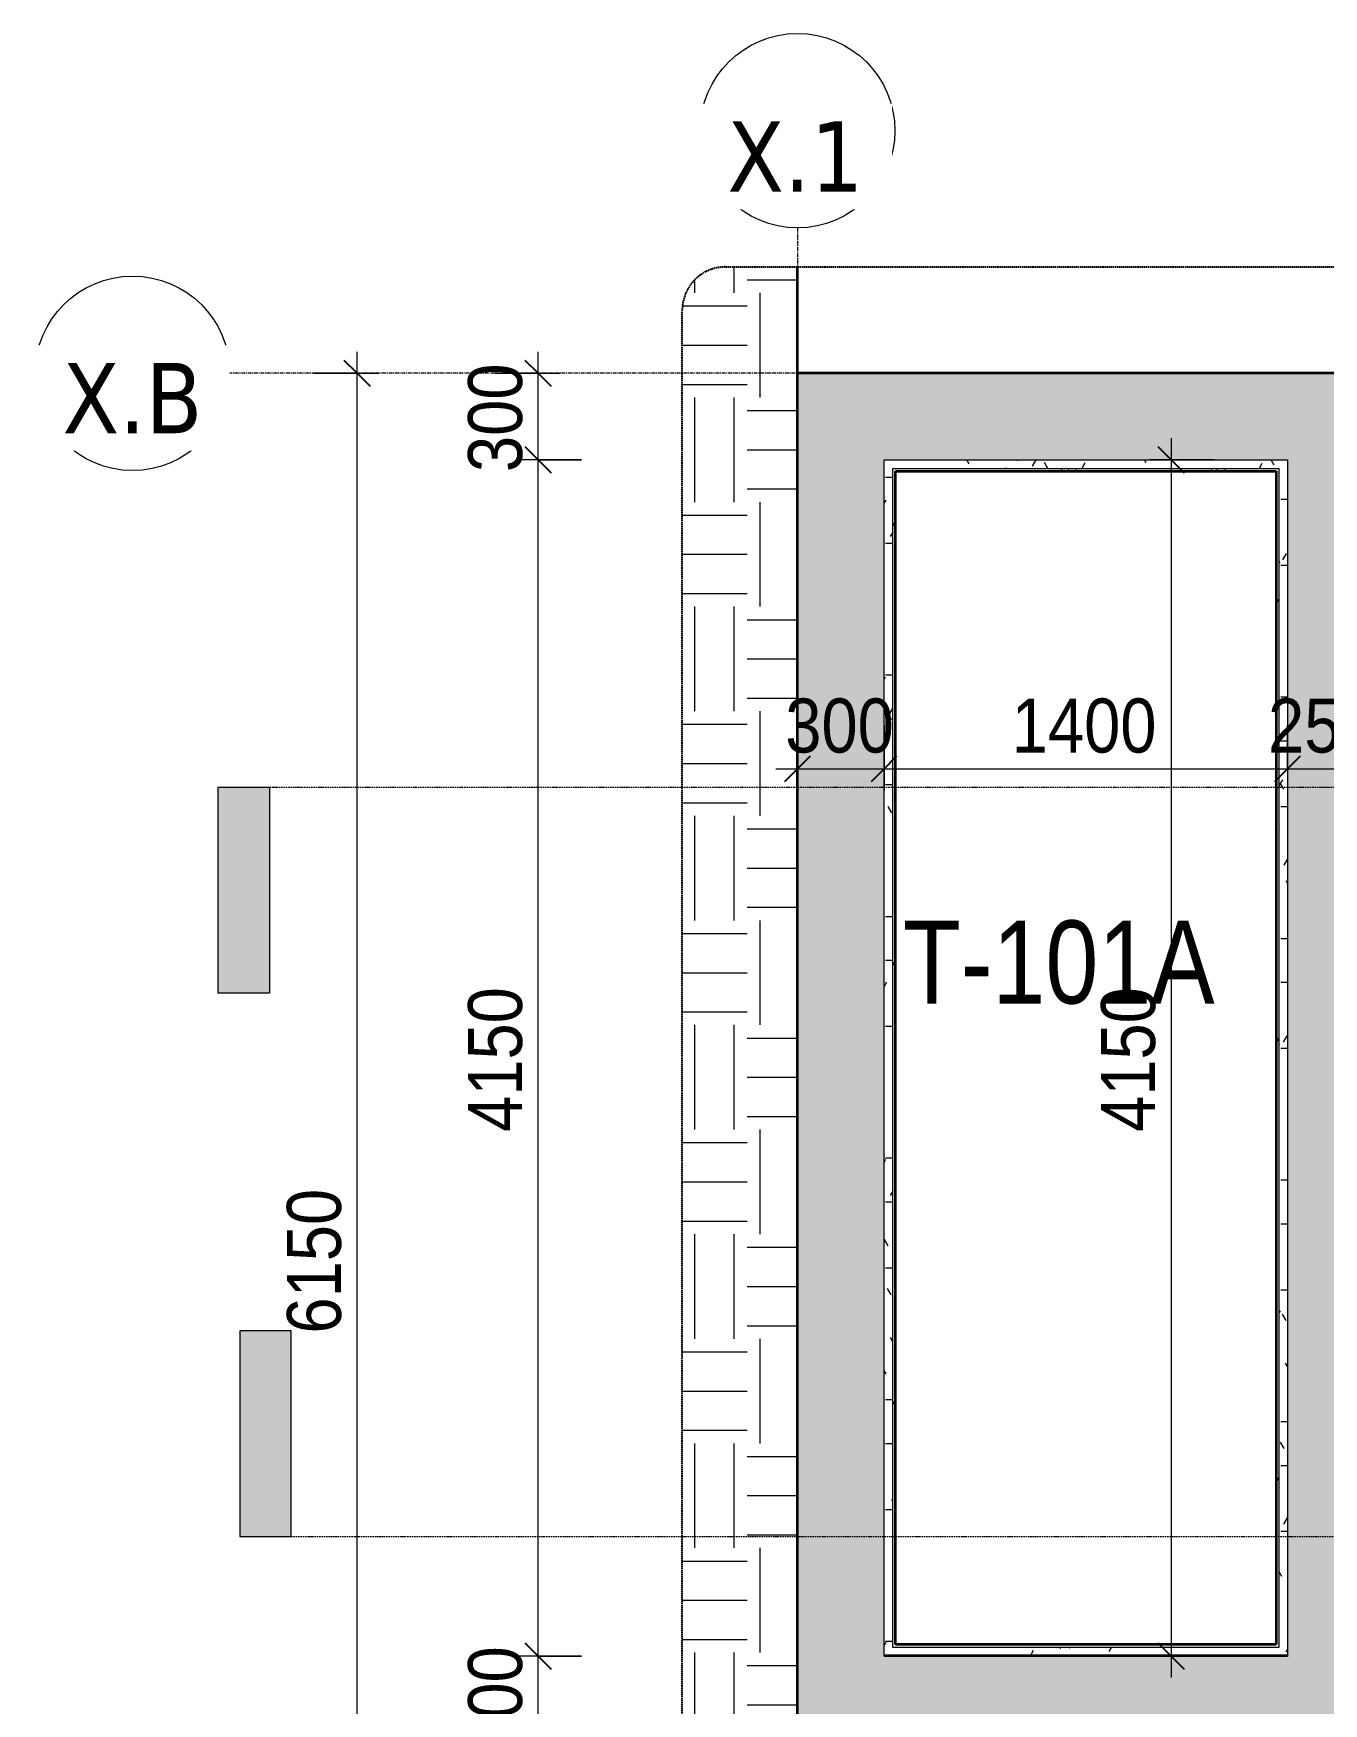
# Model space of a CAD drawing. Header units: millimetres. Extents: x 83532 to 228915, y -7302 to 22802.
# Drawn here: x 83532 to 88008, y 16471 to 22266 of the extents above; entities that cross this region are included whole.
import ezdxf

# ---------------------------------------------------------------- set-up
doc = ezdxf.new("R2010")
doc.units = ezdxf.units.MM
for name, pattern in [('Dash - Tight', [4.5, 3, -1.5]), ('Dash Dot 3_16_', [7.9375, 4.7625, -1.5875, 0, -1.5875]), ('Grid Line', [22.225, 12.7, -3.175, 3.175, -3.175]), ('Hidden', [7.14375, 4.7625, -2.38125])]:
    doc.linetypes.add(name, pattern=pattern)
for name, color, linetype, lineweight in [('0-1', 7, 'Continuous', 5), ('A-ANNO-DIMS', 211, 'Continuous', 9), ('A-ANNO-DIMS-75', 211, 'Continuous', 9), ('A-DETL-GENF-1', 9, 'Continuous', 18), ('A-DETL-GENF-2', 92, 'Dash - Tight', 18), ('A-DETL-GENF-3', 92, 'Hidden', 25), ('A-DETL-MEDM', 33, 'Continuous', 35), ('A-DETL-THIN', 151, 'Continuous', 18), ('A-WALL', 113, 'Continuous', 18), ('A-WALL-PATT-1', 111, 'Continuous', 18), ('G-ANNO-SYMB', 111, 'Continuous', 9), ('G-ANNO-SYMB-1', 111, 'Dash Dot 3_16_', 18), ('G-IMPT-1', 7, 'Continuous', 18), ('I-WALL-1', 2, 'Continuous', 35), ('L-SITE-WALL-1', 31, 'Continuous', 35), ('M-EQPM', 50, 'Continuous', 18), ('S-GRID-1', 1, 'Grid Line', 9), ('S-GRID-IDEN', 1, 'Continuous', 9)]:
    doc.layers.add(name, color=color, linetype=linetype, lineweight=lineweight)
doc.styles.add('Tahoma_B', font='tahomabd.ttf', dxfattribs={"height": 243.75})
doc.styles.add('UTM Avo', font='', dxfattribs={"width": 0.9, "height": 187.5})
doc.styles.add('VNI-Helve-Condense', font='', dxfattribs={"height": 288})
doc.styles.get('UTM Avo').set_extended_font_data('UTM Avo')
doc.styles.get('VNI-Helve-Condense').set_extended_font_data('VNI-Helve-Condense')
doc.dimstyles.new('1_Dim_chi_tiet_2_5', dxfattribs={"dimscale": 304.8, "dimtxt": 187.368928, "dimasz": 0.295276, "dimexe": 0.246063, "dimexo": 0.0625, "dimgap": 0.024606, "dimtad": 1, "dimdec": 0, "dimrnd": 5, "dimzin": 0, "dimdsep": 46, "dimtxsty": 'UTM Avo', "dimblk1": 'OBLIQUE', "dimblk2": 'OBLIQUE', "dimsah": 1, "dimcen": 0.09, "dimdle": 0.246063, "dimazin": 0, "dimtfac": 1, "dimtdec": 4, "dimtix": 1, "dimtmove": 0, "dimatfit": 3, "dimfxl": 0.492126, "dimfxlon": 1, "dimtvp": 1, "dimtolj": 1, "dimtzin": 0, "dimarcsym": 2})
pattern_1 = [(0, (0, 0), (304.8, 76.2), [25.146, -203.454, 25.146, -203.454, -1219.2]), (0, (0, 0), (304.8, 76.2), [-457.2, 25.146, -432.054, 25.146, -203.454, -533.4]), (0, (0, 0), (304.8, 76.2), [-1143, 25.146, -127.254, 25.146, -355.854]), (120, (114.3, 38.1), (-218.391136, 225.86454), [25.146, -203.454, 25.146, -203.454, -1219.2]), (120, (114.3, 38.1), (-218.391136, 225.86454), [-457.2, 25.146, -432.054, 25.146, -203.454, -533.4]), (120, (114.3, 38.1), (-218.391136, 225.86454), [-1143, 25.146, -127.254, 25.146, -355.854]), (240, (152.4, 190.5), (-86.408864, -302.06454), [25.146, -203.454, 25.146, -203.454, -1219.2]), (240, (152.4, 190.5), (-86.408864, -302.06454), [-457.2, 25.146, -432.054, 25.146, -203.454, -533.4]), (240, (152.4, 190.5), (-86.408864, -302.06454), [-1143, 25.146, -127.254, 25.146, -355.854])]
pattern_2 = [(63.435, (1790.26, 104.33), (-0.0014, 1524.001), [532.463, -2875.304]), (63.435, (266.26, 104.33), (-0.0014, 1524.001), [532.463, -2875.304]), (63.435, (2519.8, 398.8), (-0.0014, 1524.001), [532.463, -2875.304]), (63.435, (995.8, 398.8), (-0.0014, 1524.001), [532.463, -2875.304]), (63.435, (2409.4, 294.83), (-0.0014, 1524.001), [532.463, -2875.304]), (63.435, (885.4, 294.83), (-0.0014, 1524.001), [532.463, -2875.304]), (63.435, (2296.8, 890.1), (-0.0014, 1524.001), [258.802, -3148.965]), (63.435, (772.8, 890.1), (-0.0014, 1524.001), [258.802, -3148.965]), (63.435, (2223.2, 797.95), (-0.0014, 1524.001), [532.463, -2875.304]), (63.435, (699.2, 797.95), (-0.0014, 1524.001), [532.463, -2875.304]), (63.435, (2236.2, 864.1), (-0.0014, 1524.001), [532.463, -2875.304]), (63.435, (712.2, 864.1), (-0.0014, 1524.001), [532.463, -2875.304]), (63.435, (1621.35, 573.94), (-0.0014, 1524.001), [532.463, -2875.304]), (63.435, (97.35, 573.94), (-0.0014, 1524.001), [532.463, -2875.304]), (63.435, (1634.34, 651.9), (-0.0014, 1524.001), [532.463, -2875.304]), (63.435, (110.34, 651.9), (-0.0014, 1524.001), [532.463, -2875.304]), (63.435, (1637.84, 708.1), (-0.0014, 1524.001), [532.463, -2875.304]), (63.435, (113.84, 708.1), (-0.0014, 1524.001), [532.463, -2875.304])]

# ---------------------------------------------------------------- blocks, each defined once
blk = doc.blocks.new('NCV_TKTC_KET CAU_rvt-1-TKCS_BỂ XLNT - MẶT BẰNG ĐÁY BỂ')
at = {"layer": 'A-WALL-PATT-1'}
blk.add_hatch(color=256, dxfattribs=at).paths.add_polyline_path([(87882.6, 16636.3), (87882.6, 16636.9), (87879.6, 16636.3)])
at = {"layer": 'L-SITE-WALL-1'}
blk.add_line((87882.6, 16636.9), (86482.6, 16636.9), dxfattribs=at)
blk = doc.blocks.new('TKTC_BE NGAM TANG HAM_260130 - TKTC_XREF_260130_MB BE NGAM TANG HAM_dwg-4017279-TKCS_BỂ XLNT - MẶT BẰNG ĐÁY BỂ')
at = {"layer": 'G-IMPT-1', "insert": (-116063.1, -145583.6), "char_height": 288, "width": 1357.609, "attachment_point": 2, "line_spacing_factor": 1.081022, "style": 'VNI-Helve-Condense'}
blk.add_mtext('T-101A', dxfattribs=at)
blk = doc.blocks.new('TKTC_BE NGAM TANG HAM_260130 - TKTC_BE NGAM TANG HAM_260130-2131746-TKCS_BỂ XLNT - MẶT BẰNG ĐÁY BỂ')
blk.add_blockref('TKTC_BE NGAM TANG HAM_260130 - TKTC_XREF_260130_MB BE NGAM TANG HAM_dwg-4017279-TKCS_BỂ XLNT - MẶT BẰNG ĐÁY BỂ', (169499.1, 147535))
blk = doc.blocks.new('BORDER VIEW - BORDER VIEW-3417079-TKCS_BỂ XLNT - MẶT BẰNG ĐÁY BỂ')
at = {"layer": 'A-DETL-GENF-3'}
for p, q in [((150, 6819), (15844.7, 6819)), ((0, 150), (0, 6669))]:
    blk.add_line(p, q, dxfattribs=at)
blk.add_arc((150, 6669), 150, 90, 180, dxfattribs=at)
blk = doc.blocks.new('Section - 3_32_ x 3_8_-4701953-TKCS_BỂ XLNT - MẶT BẰNG ĐÁY BỂ')
at = {"layer": 'G-ANNO-SYMB'}
blk.add_hatch(color=256, dxfattribs=at).paths.add_polyline_path([(0, 9.525), (0, 0), (-2.38125, 0), (-2.38125, 9.525)])
for p, q in [((0, 9.525), (-2.38125, 9.525)), ((-2.38125, 9.525), (-2.38125, 0)), ((0, 0), (0, 9.525)), ((-2.38125, 0), (0, 0))]:
    blk.add_line(p, q, dxfattribs=at)
blk = doc.blocks.new('Grid - M_Grid Head - Circle-353313-TKCS_BỂ XLNT - MẶT BẰNG ĐÁY BỂ')
at = {"layer": 'S-GRID-IDEN'}
blk.add_circle((0, 0), 4.5, dxfattribs=at)
blk = doc.blocks.new('DIMBLOCK10-TKCS_BỂ XLNT - MẶT BẰNG ĐÁY BỂ')
at = {"layer": 'A-ANNO-DIMS-75'}
for p, q in [((86182.6, 19865), (86182.6, 19640)), ((86182.6, 19715), (86182.6, 19865)), ((86482.6, 19865), (86482.6, 19640)), ((86482.6, 19715), (86482.6, 19865)), ((86107.6, 19715), (86482.6, 19715))]:
    blk.add_line(p, q, dxfattribs=at)
at = {"layer": 'A-ANNO-DIMS-75', "lineweight": 25}
for p, q in [((86182.6, 19715), (86137.6, 19670)), ((86182.6, 19715), (86227.6, 19760)), ((86482.6, 19715), (86437.6, 19670)), ((86482.6, 19715), (86527.6, 19760))]:
    blk.add_line(p, q, dxfattribs=at)
at = {"layer": 'A-ANNO-DIMS-75', "color": 0, "insert": (86140, 19958.6), "char_height": 187.5, "width": 462.177, "attachment_point": 1, "line_spacing_factor": 1.110334, "style": 'UTM Avo'}
blk.add_mtext('300', dxfattribs=at)
blk = doc.blocks.new('_Oblique')
at = {"color": 0, "linetype": 'ByBlock', "lineweight": -2}
blk.add_line((-0.5, -0.5), (0.5, 0.5), dxfattribs=at)
blk = doc.blocks.new('DIMBLOCK11-TKCS_BỂ XLNT - MẶT BẰNG ĐÁY BỂ')
at = {"layer": 'A-ANNO-DIMS-75'}
for p, q in [((86482.6, 19865), (86482.6, 19640)), ((86482.6, 19715), (86482.6, 19865)), ((87882.6, 19865), (87882.6, 19640)), ((87882.6, 19715), (87882.6, 19865)), ((86482.6, 19715), (87882.6, 19715))]:
    blk.add_line(p, q, dxfattribs=at)
at = {"layer": 'A-ANNO-DIMS-75', "lineweight": 25}
for p, q in [((86482.6, 19715), (86437.6, 19670)), ((86482.6, 19715), (86527.6, 19760)), ((87882.6, 19715), (87837.6, 19670)), ((87882.6, 19715), (87927.6, 19760))]:
    blk.add_line(p, q, dxfattribs=at)
at = {"layer": 'A-ANNO-DIMS-75', "color": 0, "insert": (86925.8, 19958.6), "char_height": 187.5, "width": 616.236, "attachment_point": 1, "line_spacing_factor": 1.110334, "style": 'UTM Avo'}
blk.add_mtext('1400', dxfattribs=at)
blk = doc.blocks.new('DIMBLOCK12-TKCS_BỂ XLNT - MẶT BẰNG ĐÁY BỂ')
at = {"layer": 'A-ANNO-DIMS-75'}
for p, q in [((87882.6, 19865), (87882.6, 19640)), ((87882.6, 19715), (87882.6, 19865)), ((88132.6, 19865), (88132.6, 19640)), ((88132.6, 19715), (88132.6, 19865)), ((87882.6, 19715), (88132.6, 19715))]:
    blk.add_line(p, q, dxfattribs=at)
at = {"layer": 'A-ANNO-DIMS-75', "lineweight": 25}
for p, q in [((87882.6, 19715), (87837.6, 19670)), ((87882.6, 19715), (87927.6, 19760)), ((88132.6, 19715), (88087.6, 19670)), ((88132.6, 19715), (88177.6, 19760))]:
    blk.add_line(p, q, dxfattribs=at)
at = {"layer": 'A-ANNO-DIMS-75', "color": 0, "insert": (87815, 19958.6), "char_height": 187.5, "width": 462.177, "attachment_point": 1, "line_spacing_factor": 1.110334, "style": 'UTM Avo'}
blk.add_mtext('250', dxfattribs=at)
blk = doc.blocks.new('DIMBLOCK36-TKCS_BỂ XLNT - MẶT BẰNG ĐÁY BỂ')
at = {"layer": 'A-ANNO-DIMS-75'}
for p, q in [((85433, 16636.3), (85208, 16636.3)), ((85283, 16336.3), (85283, 16636.3)), ((85283, 16636.3), (85433, 16636.3)), ((85433, 16336.3), (85208, 16336.3)), ((85283, 16336.3), (85433, 16336.3))]:
    blk.add_line(p, q, dxfattribs=at)
at = {"layer": 'A-ANNO-DIMS-75', "lineweight": 25}
for p, q in [((85283, 16636.3), (85238, 16681.3)), ((85283, 16636.3), (85328, 16591.3)), ((85283, 16336.3), (85238, 16381.3)), ((85283, 16336.3), (85328, 16291.3))]:
    blk.add_line(p, q, dxfattribs=at)
at = {"layer": 'A-ANNO-DIMS-75', "color": 0, "insert": (85039.4, 16293.7), "char_height": 187.5, "width": 462.177, "attachment_point": 1, "rotation": 90, "line_spacing_factor": 1.110334, "style": 'UTM Avo'}
blk.add_mtext('300', dxfattribs=at)
blk = doc.blocks.new('DIMBLOCK37-TKCS_BỂ XLNT - MẶT BẰNG ĐÁY BỂ')
at = {"layer": 'A-ANNO-DIMS-75', "lineweight": 25}
for p, q in [((85283, 20786.9), (85238, 20831.9)), ((85283, 20786.9), (85328, 20741.9)), ((85283, 16636.3), (85238, 16681.3)), ((85283, 16636.3), (85328, 16591.3))]:
    blk.add_line(p, q, dxfattribs=at)
at = {"layer": 'A-ANNO-DIMS-75'}
for p, q in [((85433, 20786.9), (85208, 20786.9)), ((85283, 16636.3), (85283, 20786.9)), ((85283, 20786.9), (85433, 20786.9)), ((85433, 16636.3), (85208, 16636.3)), ((85283, 16636.3), (85433, 16636.3))]:
    blk.add_line(p, q, dxfattribs=at)
at = {"layer": 'A-ANNO-DIMS-75', "color": 0, "insert": (85039.4, 18454.9), "char_height": 187.5, "width": 616.236, "attachment_point": 1, "rotation": 90, "line_spacing_factor": 1.110334, "style": 'UTM Avo'}
blk.add_mtext('4150', dxfattribs=at)
blk = doc.blocks.new('DIMBLOCK38-TKCS_BỂ XLNT - MẶT BẰNG ĐÁY BỂ')
at = {"layer": 'A-ANNO-DIMS-75'}
for p, q in [((85283, 20786.9), (85283, 21161.9)), ((85133, 21086.9), (85358, 21086.9)), ((85283, 21086.9), (85133, 21086.9)), ((85433, 20786.9), (85208, 20786.9)), ((85283, 20786.9), (85433, 20786.9))]:
    blk.add_line(p, q, dxfattribs=at)
at = {"layer": 'A-ANNO-DIMS-75', "lineweight": 25}
for p, q in [((85283, 21086.9), (85238, 21131.9)), ((85283, 21086.9), (85328, 21041.9)), ((85283, 20786.9), (85238, 20831.9)), ((85283, 20786.9), (85328, 20741.9))]:
    blk.add_line(p, q, dxfattribs=at)
at = {"layer": 'A-ANNO-DIMS-75', "color": 0, "insert": (85039.4, 20744.4), "char_height": 187.5, "width": 462.177, "attachment_point": 1, "rotation": 90, "line_spacing_factor": 1.110334, "style": 'UTM Avo'}
blk.add_mtext('300', dxfattribs=at)
blk = doc.blocks.new('DIMBLOCK39-TKCS_BỂ XLNT - MẶT BẰNG ĐÁY BỂ')
at = {"layer": 'A-ANNO-DIMS-75'}
for p, q in [((84654.7, 14861.9), (84654.7, 21161.9)), ((84504.7, 21086.9), (84729.7, 21086.9)), ((84654.7, 21086.9), (84504.7, 21086.9)), ((84504.7, 14936.9), (84729.7, 14936.9)), ((84654.7, 14936.9), (84504.7, 14936.9))]:
    blk.add_line(p, q, dxfattribs=at)
at = {"layer": 'A-ANNO-DIMS-75', "lineweight": 25}
for p, q in [((84654.7, 21086.9), (84609.7, 21131.9)), ((84654.7, 21086.9), (84699.7, 21041.9)), ((84654.7, 14936.9), (84609.7, 14981.9)), ((84654.7, 14936.9), (84699.7, 14891.9))]:
    blk.add_line(p, q, dxfattribs=at)
at = {"layer": 'A-ANNO-DIMS-75', "color": 0, "insert": (84411.1, 17755.2), "char_height": 187.5, "width": 616.236, "attachment_point": 1, "rotation": 90, "line_spacing_factor": 1.110334, "style": 'UTM Avo'}
blk.add_mtext('6150', dxfattribs=at)
blk = doc.blocks.new('DIMBLOCK52-TKCS_BỂ XLNT - MẶT BẰNG ĐÁY BỂ')
at = {"layer": 'A-ANNO-DIMS-75'}
for p, q in [((87479.1, 20861.9), (87479.1, 16561.3)), ((87629.1, 20786.9), (87404.1, 20786.9)), ((87479.1, 20786.9), (87629.1, 20786.9)), ((87629.1, 16636.3), (87404.1, 16636.3)), ((87479.1, 16636.3), (87629.1, 16636.3))]:
    blk.add_line(p, q, dxfattribs=at)
at = {"layer": 'A-ANNO-DIMS-75', "lineweight": 25}
for p, q in [((87479.1, 20786.9), (87434.1, 20831.9)), ((87479.1, 20786.9), (87524.1, 20741.9)), ((87479.1, 16636.3), (87434.1, 16681.3)), ((87479.1, 16636.3), (87524.1, 16591.3))]:
    blk.add_line(p, q, dxfattribs=at)
at = {"layer": 'A-ANNO-DIMS-75', "color": 0, "insert": (87235.5, 18454.9), "char_height": 187.5, "width": 616.236, "attachment_point": 1, "rotation": 90, "line_spacing_factor": 1.110334, "style": 'UTM Avo'}
blk.add_mtext('4150', dxfattribs=at)

msp = doc.modelspace()

# ---------------------------------------------------------------- hatches: boundary and pattern name
at = {"layer": 'A-DETL-GENF-1'}
h = msp.add_hatch(dxfattribs=at)
h.set_pattern_fill('FP_4', color=256, style=0, pattern_type=2)
h.set_pattern_definition([(0, (0, 0), (362.902, 362.902), [362.902, -362.902]), (0, (0, 136.1), (362.902, 362.902), [362.902, -362.902]), (0, (0, 272.18), (362.902, 362.902), [362.902, -362.902]), (90, (45.36, 317.54), (-362.902, 362.902), [362.902, -362.902]), (90, (181.45, 317.54), (-362.902, 362.902), [362.902, -362.902]), (90, (317.54, 317.54), (-362.902, 362.902), [362.902, -362.902])])
h.paths.add_polyline_path([(93867.2, 14636.9), (101627.3, 14636.9), (101666.1, 14642), (101702.3, 14657), (101733.4, 14680.9), (101757.2, 14711.9), (101772.2, 14748.1), (101777.3, 14786.9), (101777.3, 21306), (101772.2, 21344.8), (101757.2, 21381), (101733.4, 21412), (101702.3, 21435.9), (101666.1, 21450.9), (101627.3, 21456), (101332.6, 21456), (101332.6, 14936.9), (86182.6, 14936.9), (86182.6, 21456), (85932.6, 21456), (85893.7, 21450.9), (85857.6, 21435.9), (85826.5, 21412), (85802.7, 21381), (85787.7, 21344.8), (85782.6, 21306), (85782.6, 14786.9), (85787.7, 14748.1), (85802.7, 14711.9), (85826.5, 14680.9), (85857.6, 14657), (85893.7, 14642), (85932.6, 14636.9), (91764.1, 14636.9)])
h = msp.add_hatch(dxfattribs=at)
h.set_pattern_fill('FP_3', color=256, style=0, pattern_type=2)
h.set_pattern_definition([(50, (0, 0), (546.5526, -47.8174), [57.15, -628.65]), (355, (0, 0), (-105.7283, 573.17), [45.72, -502.92]), (100.451, (45.55, -4), (440.8275, 525.35), [48.57, -534.27]), (46.184, (0, 152.4), (813.2367, -126.1284), [85.725, -942.975]), (96.636, (67.8, 141.9), (712.2074, 742.2826), [72.855, -801.405]), (351.184, (0, 152.4), (712.215, 742.276), [68.58, -754.38]), (21, (76.2, 114.3), (454.8433, -306.796), [57.15, -628.65]), (326, (76.2, 114.3), (185.4063, 552.5638), [45.72, -502.92]), (71.451, (114.1, 88.73), (640.2512, 245.764), [48.57, -534.27]), (37.5, (0, 0), (9.26637, 253.66504), [5.029, -491.795, 5.029, -505.511, -504.825]), (37.5, (0, 0), (9.26637, 253.66504), [-1007.364, 5.029, -499.796]), (7.5, (0, 0), (200.45944, 300.5414), [5.029, -286.055, 5.029, -480.365, -192.405]), (7.5, (0, 0), (200.45944, 300.5414), [-776.478, 5.029, -187.376]), (327.5, (-169.93, 0), (406.77284, -17.18643), [5.029, -185.471, 5.029, -589.331, -788.67]), (327.5, (-169.93, 0), (406.77284, -17.18643), [-784.86, 5.029, -783.641]), (317.5, (-246.13, 0), (444.3881, 76.2803), [5.029, -242.621, 5.029, -389.687, -560.07]), (317.5, (-246.13, 0), (444.3881, 76.2803), [-642.366, 5.029, -555.041]), (45, (0, 0), (-188.5854, 188.5854), []), (45, (0, 285.75), (-188.5854, 188.5854), [])])
h.paths.add_polyline_path([(89660.9, 14936.9), (101332.6, 14936.9), (101332.6, 21087.2), (86182.6, 21087.2), (86182.6, 14936.9), (87557.8, 14936.9)])
h.paths.add_polyline_path([(89660.9, 15236.9), (86482.6, 15236.9), (86482.6, 16336.3), (90582.6, 16336.3), (90582.6, 15236.9)])
h.paths.add_polyline_path([(94767.6, 15236.9), (94767.6, 20787.2), (97782.6, 20787.2), (97782.6, 15236.9), (95970.4, 15236.9)])
h.paths.add_polyline_path([(90882.6, 15236.9), (90882.6, 20787.2), (92582.6, 20787.2), (92582.6, 15236.9), (91764.1, 15236.9)])
h.paths.add_polyline_path([(92832.6, 15236.9), (92832.6, 20787.2), (94517.6, 20787.2), (94517.6, 15236.9), (93867.2, 15236.9)])
h.paths.add_polyline_path([(98032.6, 15236.9), (98032.6, 17536.9), (99582.6, 17536.9), (99582.6, 15236.9), (98073.5, 15236.9)])
h.paths.add_polyline_path([(99832.6, 15236.9), (99832.6, 17536.9), (101032.6, 17536.9), (101032.6, 15236.9), (100176.6, 15236.9)])
h.paths.add_polyline_path([(89232.6, 16636.3), (88132.6, 16636.3), (88132.6, 19036.9), (89232.6, 19036.9), (89232.6, 17845)])
h.paths.add_polyline_path([(87882.6, 16636.3), (86482.6, 16636.3), (86482.6, 20786.9), (87882.6, 20786.9), (87882.6, 17845)])
h.paths.add_polyline_path([(90582.6, 16636.3), (89482.6, 16636.3), (89482.6, 19036.9), (90582.6, 19036.9), (90582.6, 17845)])
h.paths.add_polyline_path([(98073.5, 17786.9), (98032.6, 17786.9), (98032.6, 20787.2), (101032.6, 20787.2), (101032.6, 17786.9), (100176.6, 17786.9)])
h.paths.add_polyline_path([(90582.6, 19286.9), (88132.6, 19286.9), (88132.6, 20786.9), (90582.6, 20786.9), (90582.6, 19720.1)])
at = {"layer": 'A-WALL-PATT-1'}
h = msp.add_hatch(dxfattribs=at)
h.set_pattern_fill('FP_1', color=256, style=0, pattern_type=2)
h.set_pattern_definition(pattern_1)
h.paths.add_polyline_path([(86482.6, 16636.3), (86512.6, 16636.3), (86512.6, 20786.9), (86482.6, 20786.9), (86482.6, 17845)])
h = msp.add_hatch(dxfattribs=at)
h.set_pattern_fill('FP_1', color=256, style=0, pattern_type=2)
h.set_pattern_definition(pattern_1)
h.paths.add_polyline_path([(87852.6, 20756.9), (87852.6, 20786.9), (86512.6, 20786.9), (86512.6, 20756.9), (87842.6, 20756.9)])
h = msp.add_hatch(dxfattribs=at)
h.set_pattern_fill('FP_2', color=256, style=0, pattern_type=2)
h.set_pattern_definition(pattern_2)
h.paths.add_polyline_path([(86512.6, 16666.3), (86522.6, 16666.3), (86522.6, 20756.9), (86512.6, 20756.9), (86512.6, 17845)])
h = msp.add_hatch(dxfattribs=at)
h.set_pattern_fill('FP_2', color=256, style=0, pattern_type=2)
h.set_pattern_definition(pattern_2)
h.paths.add_polyline_path([(87842.6, 20746.9), (87842.6, 20756.9), (86522.6, 20756.9), (86522.6, 20746.9), (87557.8, 20746.9)])
h = msp.add_hatch(dxfattribs=at)
h.set_pattern_fill('FP_2', color=256, style=0, pattern_type=2)
h.set_pattern_definition(pattern_2)
h.paths.add_polyline_path([(87842.6, 16676.3), (87852.6, 16676.3), (87852.6, 20756.9), (87842.6, 20756.9), (87842.6, 17845)])
h = msp.add_hatch(dxfattribs=at)
h.set_pattern_fill('FP_1', color=256, style=0, pattern_type=2)
h.set_pattern_definition(pattern_1)
h.paths.add_polyline_path([(87882.6, 16666.3), (87882.6, 20786.9), (87852.6, 20786.9), (87852.6, 16666.3)])
h = msp.add_hatch(dxfattribs=at)
h.set_pattern_fill('FP_1', color=256, style=0, pattern_type=2)
h.set_pattern_definition(pattern_1)
h.paths.add_polyline_path([(87882.6, 16636.3), (87882.6, 16666.3), (86512.6, 16666.3), (86512.6, 16636.3), (87557.8, 16636.3)])

# ---------------------------------------------------------------- linework, layer by layer
at = {"layer": 'A-DETL-MEDM'}
for p, q in [((86182.6, 14936.9), (86182.6, 21456)), ((101332.6, 21087.2), (86182.6, 21087.2))]:
    msp.add_line(p, q, dxfattribs=at)
at = {"layer": 'A-DETL-THIN'}
for p, q in [((86482.6, 20786.9), (87882.6, 20786.9)), ((86482.6, 16636.3), (86482.6, 20786.9)), ((87882.6, 20786.9), (87882.6, 16636.3)), ((87882.6, 16636.3), (86482.6, 16636.3))]:
    msp.add_line(p, q, dxfattribs=at)
at = {"layer": 'A-WALL'}
for p, q in [((86512.6, 16666.3), (86512.6, 20756.9)), ((86512.6, 20756.9), (87852.6, 20756.9)), ((87852.6, 20756.9), (87852.6, 16666.3)), ((87852.6, 16666.3), (86512.6, 16666.3))]:
    msp.add_line(p, q, dxfattribs=at)
at = {"layer": 'G-ANNO-SYMB-1'}
for p, q in [((84350.7, 19650.7), (103760.2, 19650.7)), ((84426.2, 17050.7), (103655.5, 17050.7))]:
    msp.add_line(p, q, dxfattribs=at)
at = {"layer": 'I-WALL-1'}
for p, q in [((86522.6, 16676.3), (86522.6, 20746.9)), ((86522.6, 20746.9), (87842.6, 20746.9)), ((87842.6, 20746.9), (87842.6, 16676.3)), ((87842.6, 16676.3), (86522.6, 16676.3))]:
    msp.add_line(p, q, dxfattribs=at)
at = {"layer": 'S-GRID-1'}
for p, q in [((86182.6, 21591.3), (86182.6, 19716.3)), ((101464.9, 21086.9), (86088.1, 21086.9)), ((86182.6, 19716.3), (86182.6, 15188.3))]:
    msp.add_line(p, q, dxfattribs=at)

# ---------------------------------------------------------------- block references
at = {"layer": '0-1'}
msp.add_blockref('NCV_TKTC_KET CAU_rvt-1-TKCS_BỂ XLNT - MẶT BẰNG ĐÁY BỂ', (0, 0), dxfattribs=at)
at = {"layer": 'A-DETL-GENF-2'}
msp.add_blockref('BORDER VIEW - BORDER VIEW-3417079-TKCS_BỂ XLNT - MẶT BẰNG ĐÁY BỂ', (85782.6, 14636.9), dxfattribs=at)
at = {"layer": 'G-ANNO-SYMB', "extrusion": (0, 0, -1), "xscale": 74.99999999999996, "yscale": 74.99999999999996, "zscale": 74.99999999999996, "rotation": 180}
msp.add_blockref('Section - 3_32_ x 3_8_-4701953-TKCS_BỂ XLNT - MẶT BẰNG ĐÁY BỂ', (-84350.7, 19650.7), dxfattribs=at)
at = {"layer": 'G-ANNO-SYMB', "xscale": 74.99999999999996, "yscale": 74.99999999999996, "zscale": 74.99999999999996}
msp.add_blockref('Section - 3_32_ x 3_8_-4701953-TKCS_BỂ XLNT - MẶT BẰNG ĐÁY BỂ', (84426.2, 17050.7), dxfattribs=at)
at = {"layer": 'M-EQPM'}
msp.add_blockref('TKTC_BE NGAM TANG HAM_260130 - TKTC_BE NGAM TANG HAM_260130-2131746-TKCS_BỂ XLNT - MẶT BẰNG ĐÁY BỂ', (33652.6, 17236.9), dxfattribs=at)
at = {"layer": 'S-GRID-IDEN', "xscale": 74.99999999999996, "yscale": 74.99999999999996, "zscale": 74.99999999999996}
for p, rotation in [((86182.6, 21928.8), 180), ((83875.6, 21086.9), 89.99999999999982)]:
    msp.add_blockref('Grid - M_Grid Head - Circle-353313-TKCS_BỂ XLNT - MẶT BẰNG ĐÁY BỂ', p, dxfattribs=dict(at, rotation=rotation))

# ---------------------------------------------------------------- dimensions: what is measured, and where the dimension line sits
at = {"layer": 'A-ANNO-DIMS'}
for base, p1, p2, override, picture, middle in [((84654.7, 21086.9), (84504.7, 14936.9), (84504.7, 21086.9), {"dimpost": '<>', "dimfxl": 6150}, 'DIMBLOCK39-TKCS_BỂ XLNT - MẶT BẰNG ĐÁY BỂ', (84550.1, 18011.9)), ((85283, 21086.9), (85433, 20786.9), (85133, 21086.9), {"dimpost": '<>', "dimfxl": 424.264069}, 'DIMBLOCK38-TKCS_BỂ XLNT - MẶT BẰNG ĐÁY BỂ', (85178.5, 20936.9)), ((87479.1, 16636.3), (87629.1, 20786.9), (87629.1, 16636.3), {"dimpost": '<>', "dimfxl": 4150.625653}, 'DIMBLOCK52-TKCS_BỂ XLNT - MẶT BẰNG ĐÁY BỂ', (87374.6, 18711.6)), ((85283, 20786.9), (85433, 16636.3), (85433, 20786.9), {"dimpost": '<>', "dimfxl": 4150.625653}, 'DIMBLOCK37-TKCS_BỂ XLNT - MẶT BẰNG ĐÁY BỂ', (85178.5, 18711.6)), ((85283, 16636.3), (85433, 16336.3), (85433, 16636.3), {"dimpost": '<>', "dimfxl": 300}, 'DIMBLOCK36-TKCS_BỂ XLNT - MẶT BẰNG ĐÁY BỂ', (85178.5, 16486.3))]:
    dim = msp.add_linear_dim(base=base, p1=p1, p2=p2, angle=90, dimstyle='1_Dim_chi_tiet_2_5', override=override, dxfattribs=at)
    dim.commit()
    dim.dimension.update_dxf_attribs({"geometry": picture, "text_midpoint": middle})
for base, p1, p2, override, picture, middle in [((86482.6, 19715), (86182.6, 19865), (86482.6, 19865), {"dimpost": '<>', "dimfxl": 300}, 'DIMBLOCK10-TKCS_BỂ XLNT - MẶT BẰNG ĐÁY BỂ', (86332.6, 19819.5)), ((87882.6, 19715), (86482.6, 19865), (87882.6, 19865), {"dimpost": '<>', "dimfxl": 1400}, 'DIMBLOCK11-TKCS_BỂ XLNT - MẶT BẰNG ĐÁY BỂ', (87182.6, 19819.5)), ((88132.6, 19715), (87882.6, 19865), (88132.6, 19865), {"dimpost": '<>', "dimfxl": 250}, 'DIMBLOCK12-TKCS_BỂ XLNT - MẶT BẰNG ĐÁY BỂ', (88007.6, 19819.5))]:
    dim = msp.add_linear_dim(base=base, p1=p1, p2=p2, dimstyle='1_Dim_chi_tiet_2_5', override=override, dxfattribs=at)
    dim.commit()
    dim.dimension.update_dxf_attribs({"geometry": picture, "text_midpoint": middle})

# ---------------------------------------------------------------- next in the draw order: texts
at = {"layer": 'S-GRID-IDEN', "char_height": 243.75, "attachment_point": 5, "line_spacing_factor": 0.996129, "style": 'Tahoma_B', "bg_fill": 3, "box_fill_scale": 1.25, "bg_fill_color": 256, "bg_fill_true_color": 13158600, "bg_fill_transparency": 0}
for s, insert, width in [('\\pt952.49944,1904.99888,2857.50075,3810.00019,4762.49962,5714.99906,6667.50094,7620.00037,8572.49981,9524.99925,10477.50113,11430.00056,12382.5,13334.99944,14287.49888,15240.00075,16192.50019,17144.99963,18097.49906,19050.00094,20002.50038,20954.99981,21907.49925,22860.00113,23812.50056,24765,25717.49944,26669.99887,27622.50075,28575.00019,29527.49963,30479.99906;X.1', (86174.5, 21839), 550.5), ('\\pt952.49944,1904.99888,2857.50075,3810.00019,4762.49962,5714.99906,6667.50094,7620.00037,8572.49981,9524.99925,10477.50113,11430.00056,12382.5,13334.99944,14287.49888,15240.00075,16192.50019,17144.99963,18097.49906,19050.00094,20002.50038,20954.99981,21907.49925,22860.00113,23812.50056,24765,25717.49944,26669.99887,27622.50075,28575.00019,29527.49963,30479.99906;X.B', (83875.3, 21001), 565.5)]:
    msp.add_mtext(s, dxfattribs=dict(at, insert=insert, width=width))

# ---------------------------------------------------------------- next in the draw order: linework, layer by layer
at = {"layer": 'S-GRID-1'}
msp.add_line((86088.1, 21086.9), (84213.1, 21086.9), dxfattribs=at)

doc.saveas('drawing.dxf')
